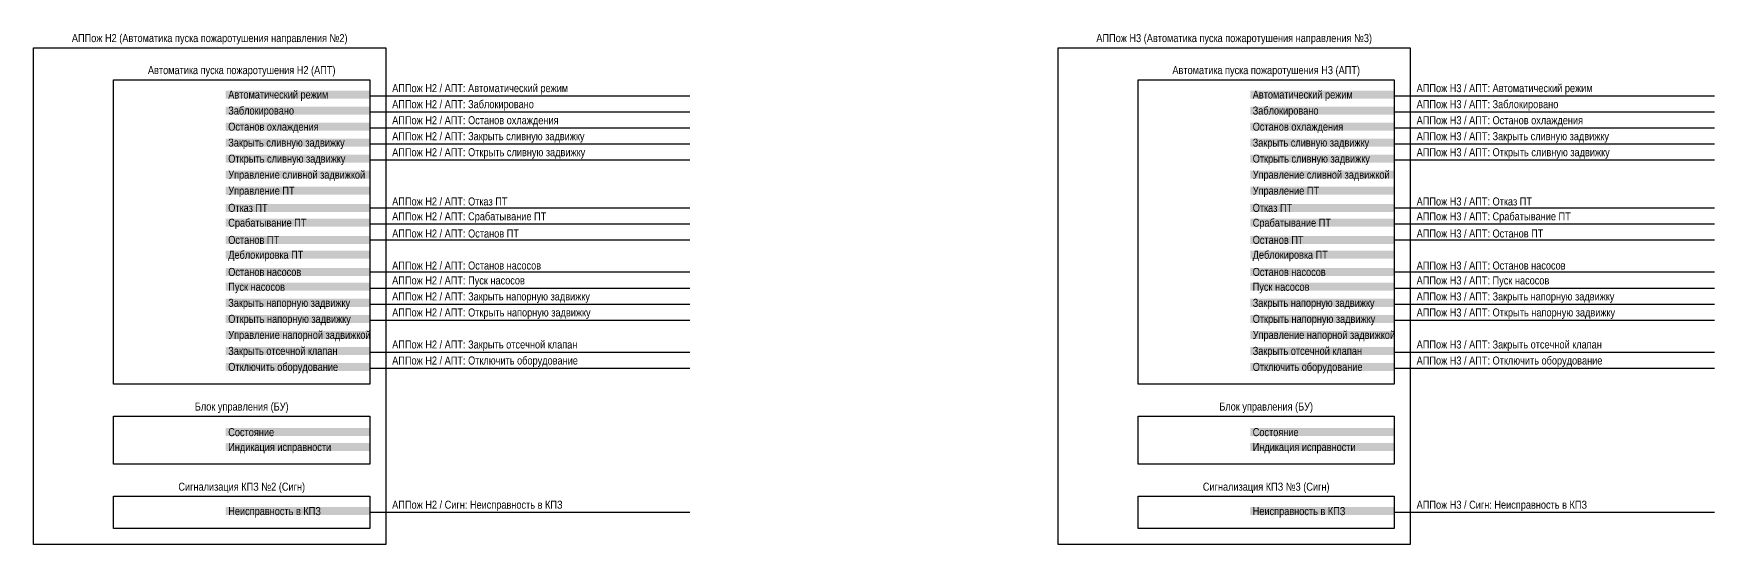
# Model space of a CAD drawing. Header units: millimetres. Extents: x -700 to 3725, y -920 to 4.
# Drawn here: x 320 to 845, y -155 to 4 of the extents above; entities that cross this region are included whole.
import ezdxf

# ---------------------------------------------------------------- set-up
doc = ezdxf.new("R2010")
doc.units = ezdxf.units.MM
for name, color, linetype, lineweight in [('Линии связи', 75, 'Continuous', 30), ('Основная', 7, 'Continuous', 30), ('Сигналы внутр.', 13, 'Continuous', 30)]:
    doc.layers.add(name, color=color, linetype=linetype, lineweight=lineweight)
doc.styles.add('Narrow', font='ARIALN.TTF')

msp = doc.modelspace()

# ---------------------------------------------------------------- linework, layer by layer
at = {"layer": 'Линии связи'}
for p, q in [((425, -15), (525, -15)), ((745, -15), (845, -15)), ((425, -20), (525, -20)), ((745, -20), (845, -20)), ((425, -25), (525, -25)), ((745, -25), (845, -25)), ((425, -30), (525, -30)), ((745, -30), (845, -30)), ((425, -35), (525, -35)), ((745, -35), (845, -35)), ((425, -50), (525, -50)), ((745, -50), (845, -50)), ((425, -55), (525, -55)), ((745, -55), (845, -55)), ((425, -60), (525, -60)), ((745, -60), (845, -60)), ((425, -70), (525, -70)), ((745, -70), (845, -70)), ((425, -75), (525, -75)), ((745, -75), (845, -75)), ((425, -80), (525, -80)), ((745, -80), (845, -80)), ((425, -85), (525, -85)), ((745, -85), (845, -85)), ((425, -95), (525, -95)), ((745, -95), (845, -95)), ((425, -100), (525, -100)), ((745, -100), (845, -100)), ((425, -145), (525, -145)), ((745, -145), (845, -145))]:
    msp.add_line(p, q, dxfattribs=at)
at = {"layer": 'Основная'}
for points in [[(320, 0), (430, 0), (430, -155), (320, -155), (320, 0)], [(640, 0), (750, 0), (750, -155), (640, -155), (640, 0)], [(345, -10), (425, -10), (425, -105), (345, -105), (345, -10)], [(665, -10), (745, -10), (745, -105), (665, -105), (665, -10)], [(345, -115), (425, -115), (425, -130), (345, -130), (345, -115)], [(665, -115), (745, -115), (745, -130), (665, -130), (665, -115)], [(345, -140), (425, -140), (425, -150), (345, -150), (345, -140)], [(665, -140), (745, -140), (745, -150), (665, -150), (665, -140)]]:
    msp.add_lwpolyline(points, close=True, dxfattribs=at)

# ---------------------------------------------------------------- texts
at = {"layer": 'Основная', "char_height": 2.5, "attachment_point": 8, "style": 'Narrow'}
for s, insert, width in [('АППож Н2 (Автоматика пуска пожаротушения направления №2)', (375, 1), 110), ('АППож Н3 (Автоматика пуска пожаротушения направления №3)', (695, 1), 110), ('Автоматика пуска пожаротушения Н2 (АПТ)', (385, -9), 80), ('Автоматика пуска пожаротушения Н3 (АПТ)', (705, -9), 80), ('Блок управления (БУ)', (385, -114), 80), ('Блок управления (БУ)', (705, -114), 80), ('Сигнализация КПЗ №2 (Сигн)', (385, -139), 80), ('Сигнализация КПЗ №3 (Сигн)', (705, -139), 80)]:
    msp.add_mtext(s, dxfattribs=dict(at, insert=insert, width=width))
at = {"layer": 'Основная', "char_height": 2.5, "width": 45, "attachment_point": 4, "style": 'Narrow', "bg_fill": 1, "box_fill_scale": 1, "bg_fill_color": 9}
for s, insert in [(' Автоматический режим', (380, -15)), (' Автоматический режим', (700, -15)), (' Заблокировано', (380, -20)), (' Заблокировано', (700, -20)), (' Останов охлаждения', (380, -25)), (' Останов охлаждения', (700, -25)), (' Закрыть сливную задвижку', (380, -30)), (' Закрыть сливную задвижку', (700, -30)), (' Открыть сливную задвижку', (380, -35)), (' Открыть сливную задвижку', (700, -35)), (' Управление сливной задвижкой', (380, -40)), (' Управление сливной задвижкой', (700, -40)), (' Управление ПТ', (380, -45)), (' Управление ПТ', (700, -45)), (' Отказ ПТ', (380, -50)), (' Отказ ПТ', (700, -50)), (' Срабатывание ПТ', (380, -55)), (' Срабатывание ПТ', (700, -55)), (' Останов ПТ', (380, -60)), (' Останов ПТ', (700, -60)), (' Деблокировка ПТ', (380, -65)), (' Деблокировка ПТ', (700, -65)), (' Останов насосов', (380, -70)), (' Пуск насосов', (380, -75)), (' Останов насосов', (700, -70)), (' Пуск насосов', (700, -75)), (' Закрыть напорную задвижку', (380, -80)), (' Закрыть напорную задвижку', (700, -80)), (' Открыть напорную задвижку', (380, -85)), (' Открыть напорную задвижку', (700, -85)), (' Управление напорной задвижкой', (380, -90)), (' Управление напорной задвижкой', (700, -90)), (' Закрыть отсечной клапан', (380, -95)), (' Закрыть отсечной клапан', (700, -95)), (' Отключить оборудование', (380, -100)), (' Отключить оборудование', (700, -100)), (' Состояние', (380, -120)), (' Состояние', (700, -120)), (' Индикация исправности', (380, -125)), (' Индикация исправности', (700, -125)), (' Неисправность в КПЗ', (380, -145)), (' Неисправность в КПЗ', (700, -145))]:
    msp.add_mtext(s, dxfattribs=dict(at, insert=insert))
at = {"layer": 'Сигналы внутр.', "char_height": 2.5, "width": 100, "attachment_point": 4, "style": 'Narrow'}
for s, insert in [('АППож Н2 / АПТ: Автоматический режим', (432, -13)), ('АППож Н3 / АПТ: Автоматический режим', (752, -13)), ('АППож Н2 / АПТ: Заблокировано', (432, -18)), ('АППож Н3 / АПТ: Заблокировано', (752, -18)), ('АППож Н2 / АПТ: Останов охлаждения', (432, -23)), ('АППож Н2 / АПТ: Закрыть сливную задвижку', (432, -28)), ('АППож Н3 / АПТ: Останов охлаждения', (752, -23)), ('АППож Н3 / АПТ: Закрыть сливную задвижку', (752, -28)), ('АППож Н2 / АПТ: Открыть сливную задвижку', (432, -33)), ('АППож Н3 / АПТ: Открыть сливную задвижку', (752, -33)), ('АППож Н2 / АПТ: Отказ ПТ', (432, -48)), ('АППож Н3 / АПТ: Отказ ПТ', (752, -48)), ('АППож Н2 / АПТ: Срабатывание ПТ', (432, -53)), ('АППож Н3 / АПТ: Срабатывание ПТ', (752, -53)), ('АППож Н2 / АПТ: Останов ПТ', (432, -58)), ('АППож Н3 / АПТ: Останов ПТ', (752, -58)), ('АППож Н2 / АПТ: Останов насосов', (432, -68)), ('АППож Н3 / АПТ: Останов насосов', (752, -68)), ('АППож Н2 / АПТ: Пуск насосов', (432, -73)), ('АППож Н3 / АПТ: Пуск насосов', (752, -73)), ('АППож Н2 / АПТ: Закрыть напорную задвижку', (432, -78)), ('АППож Н3 / АПТ: Закрыть напорную задвижку', (752, -78)), ('АППож Н2 / АПТ: Открыть напорную задвижку', (432, -83)), ('АППож Н3 / АПТ: Открыть напорную задвижку', (752, -83)), ('АППож Н2 / АПТ: Закрыть отсечной клапан', (432, -93)), ('АППож Н3 / АПТ: Закрыть отсечной клапан', (752, -93)), ('АППож Н2 / АПТ: Отключить оборудование', (432, -98)), ('АППож Н3 / АПТ: Отключить оборудование', (752, -98)), ('АППож Н2 / Сигн: Неисправность в КПЗ', (432, -143)), ('АППож Н3 / Сигн: Неисправность в КПЗ', (752, -143))]:
    msp.add_mtext(s, dxfattribs=dict(at, insert=insert))

doc.saveas('drawing.dxf')
